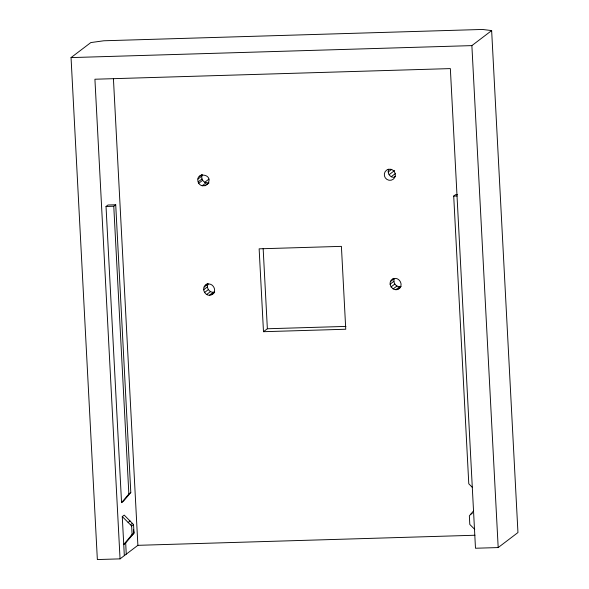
<?xml version="1.0" encoding="UTF-8"?>
<svg xmlns="http://www.w3.org/2000/svg" width="589" height="589" viewBox="0 0 589 589"><rect width="100%" height="100%" fill="white"/><g stroke="black" fill="none" stroke-linecap="round" stroke-linejoin="round"><path stroke-width="0.88" d="M207.497 184.158C214.845 173.424 193.185 171.208 198.721 183.267A5.625 5.492 52.8 0 0 202.226 185.763L205.09 185.675L208.786 183.179M202.307 174.742C200.017 178.887 204.471 184.247 208.962 182.73L205.09 185.675M214.065 292.924C206.827 300.677 198.36 287.218 208.02 283.427M214.691 292.048C210.199 293.565 205.745 288.205 208.035 284.06L204.162 287.005M395.41 176.325L394.004 177.392C389.903 177.606 386.818 172.791 388.769 169.168M400.52 287.344C394.291 295.008 384.808 282.109 393.835 278.339M401.153 286.468C396.662 287.984 392.208 282.624 394.497 278.479L390.625 281.424M133.401 529.563L133.998 533.119L132.091 534.569L123.742 544.472L125.678 542.999L133.998 533.119L133.541 524.527L124.213 515.117L122.276 516.59L124.323 555.626M121.548 502.645L128.858 493.98L130.795 492.507L115.716 204.773L107.964 205.009L106.027 206.481L121.548 502.645L123.484 501.173L130.795 492.507M473.652 510.766L469.359 515.861L469.801 524.446L474.756 529.415M212.121 294.397C218.224 290.775 211.944 280.953 206.084 284.899M398.584 288.816C404.687 285.194 398.407 275.372 392.539 279.326M131.045 535.806L132.981 534.319M71.048 57.597L90.816 42.577L103.826 40.774L482.509 29.45L491.646 30.591L517.952 532.544L498.184 547.564L475.485 548.241L450.349 68.596L94.917 79.228L120.053 558.873L97.354 559.55L71.048 57.597L471.877 45.611L491.646 30.591M106.027 206.481L113.773 206.246L115.716 204.773M199.251 176.509L201.836 174.543M197.948 179.049L201.828 176.104M198.103 181.935L201.975 178.99M198.721 183.267L202.601 180.322M204.736 182.303L208.948 179.1M202.226 185.763L206.098 182.818M203.566 289.81L207.438 286.865M204.457 292.578L208.329 289.633M206.584 294.559L210.464 291.614M209.397 295.222L213.27 292.277M388.173 171.981L391.685 169.308M389.064 174.742L394.682 170.471M391.199 176.722L395.41 173.519M263.482 331.703L345.75 329.244L341.406 246.364L259.138 248.823L263.482 331.703L267.362 328.758L345.971 326.409M472.569 487.589L468.785 483.805L453.707 196.078L455.636 194.613L457.358 194.561M390.028 284.237L393.901 281.292M390.912 287.005L394.792 284.06M393.047 288.985L396.927 286.04M395.86 289.648L399.732 286.703M128.13 522.45L130.066 520.978M130.471 524.792L132.37 523.349M120.053 558.873L137.885 545.326L474.948 535.246M132.091 534.569L131.642 525.962L133.541 524.527M470.405 514.617L472.326 513.174M453.707 196.078L457.152 195.975M122.276 516.59L131.642 525.962M471.877 45.611L498.184 547.564M263.158 248.61L267.362 328.758M113.419 78.543L137.885 545.326M113.773 206.246L128.858 493.98M125.678 542.999L126.26 554.153M388.122 169.411L386.811 170.007A5.625 5.492 52.8 0 0 386.899 179.417A5.625 5.492 52.8 0 0 395.337 175.559A5.625 5.492 52.8 0 0 388.122 169.411"/></g></svg>
